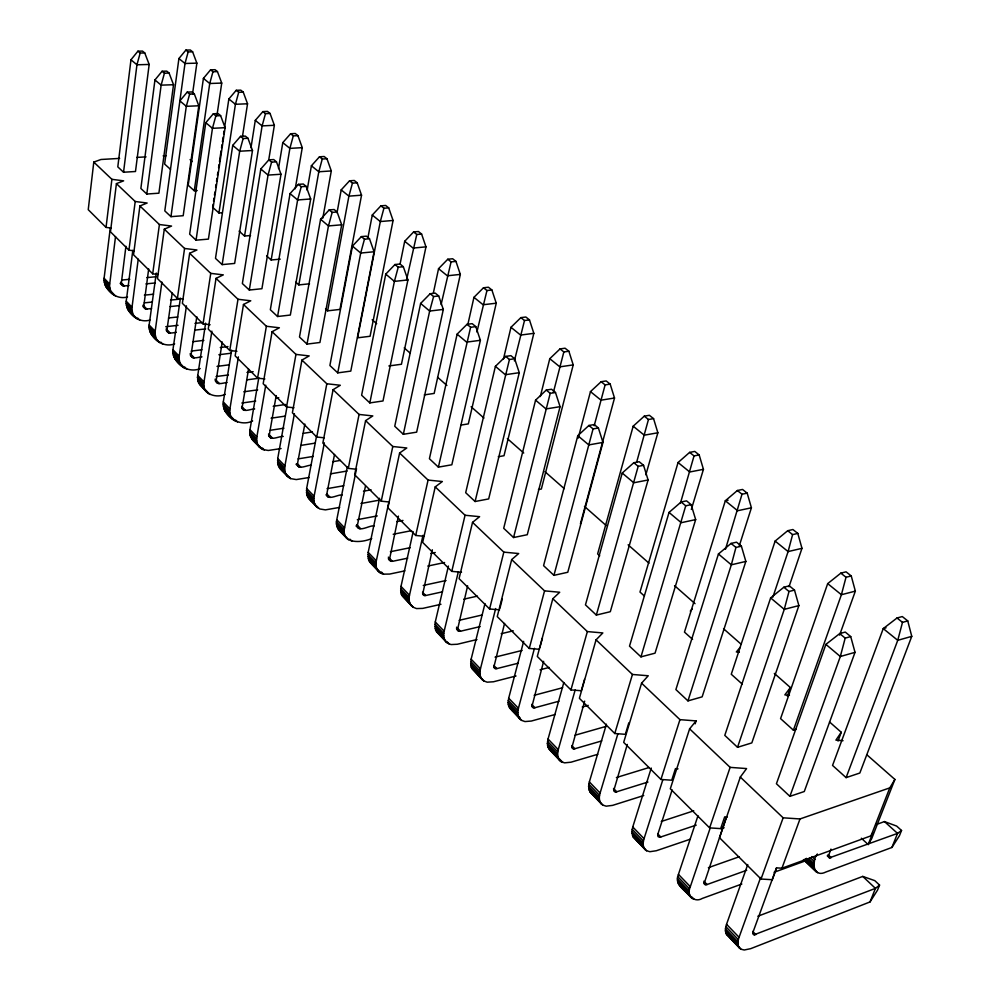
<?xml version="1.0" encoding="UTF-8"?>
<svg xmlns="http://www.w3.org/2000/svg" width="1000" height="1000" viewBox="0 0 1000 1000"><rect width="100%" height="100%" fill="white"/><g stroke="black" fill="none" stroke-linecap="round" stroke-linejoin="round"><path stroke-width="1.5" d="M371.737 538.462C362.225 542.975 340.75 544.562 344.562 527.825L356.512 468.713M741.838 884.025L702.288 898.438C694.25 903.275 685.662 894.812 690.312 886.688L710.225 827.938M404.9 570.862L389.65 574.062L383.475 574.138L380.112 572.762L368.7 560.3L368.188 552.35L379.575 498.275M380.112 572.762C376.225 570.225 375.337 565.05 376.325 560.788L388.875 502.025M757.875 916.225L862.75 876.413L874.8 880.638L879.55 885.088L877.513 890.163L870.025 901.938L750.7 948.662L744.237 950L740.962 949.212L728.512 936.225C724.362 933.812 725.138 928.125 726.538 924.287L747.75 864.538M440.962 604.3L422.738 608.387L416.512 608.575L413.15 607.225L401.4 594.4L401 586.4L413.175 531.663M413.15 607.225C409.225 604.7 408.45 599.462 409.487 595.212L423.013 535.3M740.962 949.212C736.8 946.8 737.663 941.1 739.075 937.288L760.675 877.387M476.962 639.538L457.312 644.262L451.05 644.55L447.675 643.25L435.575 630.037L435.275 621.975L448.425 566.05M447.675 643.25C443.713 640.725 443.062 635.425 444.162 631.2L458.263 572.062M516.038 675.975L493.462 681.775L487.163 682.175L483.8 680.925L471.312 667.312L471.138 659.2L484.975 603.575M304.837 424.05L297.475 463.837C297.55 470.812 307.925 464.65 311.363 465.262M127.55 296.887C116.2 300.55 103.537 289.575 104.1 278.25L110.288 227.975M483.8 680.925C479.8 678.413 479.288 673.037 480.438 668.85L495.65 608.538M114.1 295.238L110.712 291.25L109.488 285.9L115.512 236.588M149.963 320.037C138.463 323.875 125.562 312.675 126.225 301.212L132.825 250.325M136.387 318.488L133 314.488L131.788 309.1L138.238 259.175M555.275 714.45L531.312 721.05L524.975 721.562L521.613 720.375L508.738 706.338L508.088 702.575L508.688 698.175L523.65 641.35M174.65 343.862C162.625 348.575 148.387 337.287 149.15 325.012L156.275 273.025M521.613 720.375C517.575 717.875 517.238 712.438 518.425 708.288L534.45 648.3M159.488 342.587L156.1 338.575L154.925 333.137L161.887 282.075M200.188 368.562C187.675 374.1 172.062 362.8 172.95 349.712L180.4 298.15M183.45 367.587L180.062 363.575L178.925 358.088L186.438 305.875M597.8 754.287L570.988 762.2L564.6 762.85L561.25 761.725L547.962 747.25L547.375 743.475L548.05 739.025L563.812 682.513M203.525 387.812L198.588 382.887L197.475 377.375L205.613 323.15M225.212 394.363C216.125 398.625 201.388 393.975 204.013 381.962L211.875 331.15M561.25 761.725C557.188 759.237 557.025 753.737 558.275 749.638L575.163 689.963M252.638 420.95C239.537 427.587 222.162 416.087 223.3 401.975L231.637 350.175M234.188 420.513C230.475 417.987 229.175 413.113 229.925 408.85L238.4 356.887M442.463 591.825L425.712 595.513L423.8 595.413L422.663 594.263L432.337 549.812M643.725 795.537L612.6 805.375L606.188 806.175L602.85 805.125L589.837 791.712L588.6 786.388L589.362 781.912L606.425 724.2M281.062 448.562L268.263 450.475L262.625 449.425L252.825 440.25L250.188 435.613L249.988 429.663L258.712 378.237M261.062 448.55C257.312 446.012 256.075 441.087 256.875 436.812L265.75 385.225M602.85 805.125C598.75 802.65 598.8 797.1 600.1 793.05L617.913 733.688M309.037 477.525L296.262 479.575L290.587 478.587L280.5 469.137L277.887 464.487L277.738 458.475L287.062 406.413M119.637 158.4L100.988 159.488L93.787 162.1L88.238 209.688L106.037 227.4L111.3 228.05M289.012 477.725C285.238 475.188 284.062 470.2 284.913 465.925L294.4 413.7M875.837 824.688L884.475 821.575L896.65 826.075L901.538 830.475L899.438 835.725L891.912 847.463L825.812 872.05C813.325 878.288 810.95 861.338 817.362 854.013M106.037 227.4L111.888 179.325L93.787 162.1M130.975 59.775L117.8 166.875L123.537 172.237L135.488 171.5L149.175 64.45L144.75 52.95L142.5 51.087L137.912 51.2L130.975 59.775L136.938 64.787L149.175 64.45M111.888 179.325L123.637 180.85L116.412 183.625L110.475 231.812L128.938 250.175L134.288 250.837M690.212 839.237L656.312 850.738L649.875 851.7L646.55 850.725L633.05 836.787L631.912 831.475L632.762 826.963L651.25 768.062M123.537 172.237L136.938 64.787L140.162 53.062L137.912 51.2M339.688 507.4L325.425 509.875L319.7 508.95L309.325 499.212L306.725 494.538L306.65 488.475L316.425 436.763M318.125 508.088C314.312 505.55 313.225 500.5 314.113 496.225L324.35 442.837M125.925 246.262L121.263 283.725L123.5 285.988L129.025 285.562M504.55 623.438L493.8 667.425L494.938 668.562L496.863 668.6L517.987 663.263M646.55 850.725C642.425 848.263 642.725 842.663 644.05 838.675L662.875 779.613M128.938 250.175L135.2 201.5L116.412 183.625M154.95 79.95L140.863 188.475L146.812 194.037L158.9 193.188L173.525 84.725L169.075 73.05L166.737 71.125L162.087 71.263L154.95 79.95L161.137 85.15L173.525 84.725M135.2 201.5L147.15 203.025L139.9 205.963L133.537 254.762L152.7 273.825L158.138 274.488M146.812 194.037L161.137 85.15L164.425 73.2L162.087 71.263M148.688 268.888L143.7 306.8L145.95 309.062L151.525 308.587M192.575 93.725L196.863 63.15L192.613 51.825L190.325 50L185.875 50.1L178.912 58.55L164.638 164.075L170.487 169.35M348.475 539.75C343.575 534.1 334.188 528.713 336.775 519.738L347.325 466.85M152.7 273.825L159.412 224.525L139.9 205.963M159.412 224.525L171.562 226.062L164.288 229.175L157.487 278.587L177.4 298.387L182.925 299.05M170.963 216.663L186.3 106.312L189.638 94.125L187.213 92.112L179.862 100.9L186.3 106.312L198.812 105.787L183.188 215.712L170.963 216.663L164.8 210.888L185 63.475L188.162 51.938L185.875 50.1M172.188 293.113L166.975 329.787C166.663 334.812 173.625 332.6 176.325 332.287M217 115.138L221.725 83.075L217.45 71.6L215.075 69.7L210.575 69.837L203.412 78.388L188.2 185.287L194.275 190.763L197.2 190.562M177.4 298.387L184.575 248.463L164.288 229.175M194.275 190.763L209.737 83.5L212.95 71.737L210.575 69.837M205.775 122.7L189.65 234.163L196.062 240.175L208.425 239.112L225.113 127.688L220.613 115.662L218.088 113.575L213.337 113.787L205.775 122.7L212.463 128.325L225.113 127.688M184.575 248.463L196.925 249.988L189.65 253.287L182.375 303.337L203.062 323.925L210.1 324.738M692.525 898.688C687.275 891.525 673.4 885.375 678.438 874.362L697.975 815.763M196.062 240.175L212.463 128.325L215.863 115.887L213.337 113.787M213.1 204.25L212.638 207.3L218.938 212.975L221.9 212.75M213.55 201.2L214.013 198.15M214.462 195.1L214.925 192.037M215.613 187.463L216.062 184.412M216.525 181.363L216.975 178.312M217.438 175.263L217.887 172.213M218.575 167.638L219.037 164.575M219.488 161.525L221.088 150.85M221.55 147.8L222 144.75M222.463 141.7L223.15 137.113M223.6 134.062L224.062 131.012M224.513 127.963L228.85 98.975L236.225 90.312L240.775 90.15L243.25 92.125L247.537 103.775L242.575 135.8M196.8 316.688L191.112 354.588C190.963 360.288 199.037 356.825 201.975 356.85M218.938 212.975L235.425 104.288L238.7 92.3L236.225 90.312M203.062 323.925L210.75 273.363L189.65 253.287M232.725 145.375L215.487 258.363L222.162 264.613L234.65 263.425L252.488 150.488L247.963 138.275L245.338 136.1L240.538 136.35L232.725 145.375L239.688 151.225L252.488 150.488M210.75 273.363L223.312 274.875L216.025 278.375L208.238 329.075L229.762 350.5L236.912 351.3M222.162 264.613L239.688 151.225L243.162 138.537L240.538 136.35M250.975 147.812L255.287 120.375L262.887 111.613L267.475 111.4L270.062 113.45L274.363 125.288L268.663 160.338M222.237 341.975L216.188 380.337C215.975 386.062 224.1 382.55 227.013 382.525M250.538 235.525L244.562 236.038L262.113 125.9L265.462 113.663L262.887 111.613M229.762 350.5L237.987 299.262L216.025 278.375M260.8 168.988L242.362 283.538L249.312 290.038L261.925 288.712L280.988 174.237L276.45 161.825L273.712 159.562L268.85 159.863L260.8 168.988L268.05 175.087L280.988 174.237M237.987 299.262L250.763 300.788L243.475 304.488L235.15 355.85L257.575 378.15L264.85 378.963M601.763 740.925L574.862 748.725L572.925 748.775L571.825 747.663L584.65 701.137M249.312 290.038L268.05 175.087L271.588 162.125L268.85 159.863M278.5 168.538L282.787 142.625L290.613 133.75L295.262 133.5L297.938 135.638L302.262 147.662L295.238 188.787M248.562 369.025L242.225 407.088C242.2 413.462 251.475 408.625 254.675 408.963M280.238 259.137L271.175 260L289.887 148.375L293.288 135.887L290.613 133.75M257.575 378.15L266.363 326.262L243.475 304.488M290.05 193.6L270.338 309.738L277.575 316.512L290.338 315.05L310.7 198.975L306.15 186.375L303.288 184.013L298.375 184.363L290.05 193.6L297.625 199.963L310.7 198.975M266.363 326.262L279.375 327.775L272.087 331.7L263.175 383.738L286.537 406.975L293.95 407.775M277.575 316.512L297.625 199.963L301.238 186.725L298.375 184.363M307.15 190.162L311.4 165.787L319.475 156.8L324.162 156.512L326.962 158.737L331.3 170.938L322.812 218.15M276.2 395.6L269.3 434.9C269.45 441.838 279.762 435.775 283.238 436.45M309.525 283.788L298.837 284.913L318.8 171.762L322.262 159.025L319.475 156.8M286.537 406.975L295.95 354.4L272.087 331.7M320.575 219.275L299.488 337.038L307.025 344.1L319.925 342.488L341.7 224.8L337.125 211.988L334.137 209.525L329.188 209.913L320.575 219.275L328.475 225.925L341.7 224.8M295.95 354.4L309.188 355.913L301.925 360.075L292.387 412.788L316.75 437.025L324.288 437.825M307.025 344.1L328.475 225.925L332.163 212.387L329.188 209.913M337.025 212.763L341.2 189.9L349.55 180.812L354.275 180.475L357.188 182.787L361.538 195.188L339.963 309.413L327.638 310.837L325.525 308.938M327.638 310.837L348.913 196.137L352.45 183.125L349.55 180.812M352.45 246.1L329.888 365.513L337.75 372.875L350.788 371.1L374.075 251.762L369.487 238.738L366.362 236.163L361.35 236.612L352.45 246.1L360.712 253.038L374.075 251.762M316.75 437.025L326.825 383.762L301.925 360.075M326.825 383.762L340.312 385.262L333.062 389.7L322.85 443.1L348.288 468.4L355.962 469.188M337.75 372.875L360.712 253.038L364.462 239.2L361.35 236.612M367.875 237.925L372.275 215.05L380.887 205.837L385.675 205.463L388.713 207.875L393.075 220.463L370.075 336.262L357.612 337.825L380.312 221.55L383.925 208.263L380.887 205.837M334.525 454.462L326.812 493.975C327.05 501.488 338.45 494.075 342.163 495M385.763 274.125L361.613 395.225L369.825 402.912L383 400.962L407.912 279.938L403.312 266.7L400.05 264.012L394.988 264.525L385.763 274.125L394.4 281.388L407.912 279.938M348.288 468.4L359.075 414.438L333.062 389.7M359.075 414.438L372.812 415.925L365.588 420.637L354.663 474.738L381.238 501.188L389.288 501.987M369.825 402.912L394.4 281.388L398.237 267.225L394.988 264.525M696.237 825.113L660.775 836.975L658.15 836.712L657.887 834.075L672.113 789.95M400.05 264.175L404.7 241.287L413.6 231.962L418.438 231.525L421.6 234.05L425.962 246.85L401.45 364.25L388.862 365.962M406.562 279.812L416.763 234.488L413.6 231.962M365.462 486.125L357.388 525.388C357.788 533.4 370.213 524.738 374.188 525.962M420.625 303.438L394.75 426.262L403.338 434.3L416.65 432.15L443.312 309.425L438.7 295.963L435.288 293.15L430.175 293.725L420.625 303.438L429.663 311.05L443.312 309.425M381.238 501.188L392.788 446.512L365.588 420.637M433.338 293.125L438.55 268.688L447.775 259.25L452.65 258.75L455.962 261.388L460.325 274.4L434.162 393.425L424.288 394.888M403.338 434.3L429.663 311.05L433.587 296.55L430.175 293.725M392.788 446.512L406.788 447.987L399.613 453L387.9 507.812L415.7 535.462L423.9 536.25M441.1 304.538L451.075 261.887L447.775 259.25M398.413 516.125L389.387 560.037L392.425 561.325L407.725 558.175M457.125 334.15L429.412 458.725L438.387 467.137L451.838 464.775L480.387 340.3L475.788 326.625L472.2 323.663L467.038 324.312L457.125 334.15L466.6 342.125L480.387 340.3M415.7 535.462L428.075 480.075L399.613 453M467.837 324.513L473.95 297.337L483.488 287.775L488.425 287.225L491.887 289.975L496.25 303.2L468.325 423.888L461.2 425.037M438.387 467.137L470.613 327.275L467.038 324.312M428.075 480.075L442.35 481.538L435.225 486.875L422.663 542.4L451.775 571.362L461.525 572.263M476.9 332.025L486.95 290.538L483.488 287.775M495.4 366.35L465.688 492.7L475.087 501.512L488.675 498.925L519.263 372.688L514.663 358.762L510.913 355.662L505.688 356.388L495.4 366.35L505.337 374.712L519.263 372.688M451.775 571.362L465.05 515.25L435.225 486.875M503.45 359.062L510.975 327.3L520.875 317.625L525.85 317.013L529.475 319.9L533.837 333.338L504.012 455.712L498.263 456.725M475.087 501.512L509.438 359.5L505.688 356.388M465.05 515.25L479.6 516.675L472.537 522.362L459.075 578.625L489.588 608.975L499.538 609.862M514.388 360.875L524.5 320.525L520.875 317.625M467.625 585.812L457.425 630.025L458.562 631.163L460.487 631.225L480.188 626.587M535.575 400.15L503.7 528.3L513.562 537.537L527.275 534.712L560.075 406.675L555.487 392.512L551.538 389.25L546.275 390.062L535.575 400.15L546.013 408.938L560.075 406.675M540.312 396.562L549.775 358.7L560.05 348.913L565.062 348.212L568.875 351.238L573.212 364.9L541.35 489L538.438 489.55M489.588 608.975L503.825 552.137L472.537 522.362M513.562 537.537L550.212 393.338L546.275 390.062M553.375 392.375L563.85 351.938L560.05 348.913M503.825 552.137L518.675 553.538L511.688 559.6L497.25 616.6L529.263 648.45L539.412 649.3M499.888 608.475L502.325 598.837M577.8 435.675L543.575 565.65L553.938 575.35L567.775 572.263L602.962 442.4L598.4 427.987L594.25 424.562L588.925 425.462L577.8 435.675L588.775 444.913L602.962 442.4M578.2 438.113L590.462 391.625L601.138 381.712L606.188 380.938L610.188 384.113L614.513 398.013L580.425 523.85M907.75 620.913L902.487 622.362L897.75 640.325L846.1 777.625L832.55 765.425L883.25 628.6L897.013 618L902.275 616.55L907.75 620.913L911.762 636.35L859.837 773.025L846.1 777.625M529.263 648.45L544.55 590.862L511.688 559.6M789 586.75L801.975 548.325L797.812 533.425L792.6 534.625L788.1 551.587L772.887 597.112M794.5 590.112L789 591.487L784.262 609.362L737.537 747.312L724.788 735.375L770.638 597.9L783.863 587.225L789.35 585.85L794.5 590.112L798.888 605.588L751.825 742.9L737.537 747.312M851.25 575.95L846.012 577.275L841.4 594.725L793.4 730.175L780.575 718.625L827.688 583.625L840.837 573.138L846.075 571.838L851.25 575.95L855.35 591.125L839.6 635.087M850.713 636.587L845.188 638.112L840.325 656.513L789.9 796.35L776.425 783.737L825.888 644.375L839.737 633.587L845.263 632.075L850.713 636.587L855.025 652.337L804.275 791.525L789.9 796.35M553.938 575.35L593.075 428.9L598.4 427.987M594.188 425.763L605.112 384.9L610.188 384.113M645.85 474.812L657.862 432.775L653.562 418.638L648.462 419.513L636.7 462.013M643.562 465.325L638.188 466.337L596.35 615.075L585.462 604.875L622.225 473.05L633.825 462.713L639.188 461.712L643.562 465.325L648.1 479.988L610.312 611.7L596.35 615.075M691.325 509.475L703.438 469.325L699.175 454.938L694.038 455.9L680.387 503.363M691.162 504.675L685.738 505.8L640.962 656.862L629.513 646.137L669.038 512.425L681.137 501.987L686.55 500.863L691.162 504.675L695.662 519.612L655.05 653.175L640.962 656.862M739.188 546.112L751.413 507.788L747.2 493.15L742.013 494.225L725.475 549.237M741.4 546.213L735.938 547.45L731.325 564.825L687.962 700.888L675.888 689.575L718.438 553.987L731.075 543.425L736.525 542.188L741.4 546.213L745.85 561.413L702.15 696.85L687.962 700.888M544.55 590.862L559.7 592.25L552.812 598.725L537.3 656.45L570.938 689.912L581.287 690.738L584.513 679.438M539.788 647.913L542.413 638.138M543.638 661.338L531.9 706.6L533.013 707.725L534.95 707.712L558.962 701.213M653.562 418.638L649.375 415.3L644.275 416.163L633.175 426.2L597.625 553.913L599.725 555.8M570.938 689.912L587.362 631.587L552.812 598.725M587.362 631.587L602.837 632.938L596.05 639.85L579.388 698.312L614.775 733.512L625.35 734.325L628.8 722.887M699.175 454.938L694.775 451.425L689.625 452.388L678.062 462.537L639.987 592.05L644.388 596.013M614.775 733.512L632.438 674.463L596.05 639.85M632.438 674.463L648.238 675.763L641.587 683.162L623.675 742.375L660.938 779.45L671.737 780.212L675.462 768.637L678 768.825M627.288 744.45L613.725 790.763L614.812 791.85L616.763 791.762L647.962 782.038M660.938 779.45L679.95 719.65L641.587 683.162M679.95 719.65L696.087 720.913L689.613 728.838L670.312 788.775L709.625 827.887L720.662 828.612L724.663 816.9L727.262 817.075M695.15 723.825L696.087 720.913M797.812 533.425L792.913 529.525L787.712 530.712L775.125 541.087L731.275 674.25L742.35 684.212M709.625 827.887L730.113 767.362L689.613 728.838M726.312 817.337L704.075 883.688L705.113 884.725L707.075 884.525L746.712 870.275M730.113 767.362L746.6 768.575L740.312 777.075L719.525 837.725L761.038 879.038L772.325 879.725L776.637 867.875L781.95 868.213L871.038 835.812L872.7 833.037L868.188 844.55L861.35 838.225M787.362 696.2L790.387 687.537L774.338 673.413M761.038 879.038L783.138 817.812L740.312 777.075M776.45 867.862L753.1 931.888L752.875 933.875L753.888 934.875L875.438 888.375L879.55 885.088M781.95 868.213L800 818.95L889.788 787.875L894.9 779.438L866.8 754.737M838.012 741.038L841.25 732.262L829.525 721.95M830.938 849.087L828.487 855.837L829.4 857.862L897.537 833.4L901.538 830.475M871.038 835.812L889.788 787.875M894.9 779.438L871.7 838.637L868.188 844.55M870.025 901.938L875.438 888.375L862.75 876.413M891.912 847.463L897.537 833.4L884.475 821.575M841.25 732.262L835.9 740.138L843.037 740.688M790.387 687.537L784.825 694.9L789.438 695.275M740.175 647.35L736.35 651.95L739.362 652.212M690.275 611.138L692.237 608.987M747.2 493.15L742.55 489.45L737.375 490.513L725.325 500.775L684.475 632.112L692.575 639.4M774.062 872.288L804.825 861.087M708.375 867.663L739.163 856.787M721.162 828.737L724.112 827.738M661.275 821.488L693.725 810.825M793.4 730.175L796.137 729.338M616.388 777.537L649.025 767.55M575.062 735.225L606.375 726.3M855.025 652.337L840.325 656.513L825.888 644.375M911.762 636.35L897.75 640.325L883.25 628.6L886.05 627.812M582.238 707.025L588.225 705.375M534.175 695.3L562.638 687.725M540.112 669.775L549.15 667.45M798.888 605.588L784.262 609.362L770.638 597.9M855.35 591.125L841.4 594.725L827.688 583.625M495.062 657.15L522.163 650.425M501.163 633.725L513.25 630.825M745.85 561.413L731.325 564.825L718.438 553.987M801.975 548.325L788.1 551.587L775.125 541.087M459.137 620.325L481.825 615.062M463.75 599.188L477.413 596.112M423.263 585.438L446.05 580.513M695.662 519.612L681.237 522.688L669.038 512.425M751.413 507.788L737.625 510.737L725.325 500.775L728.075 500.2M427.788 566.05L444.575 562.537M430.675 553.462L435.262 552.513M390.375 551.712L410.213 547.7M393.2 534.25L411.587 530.65M648.1 479.988L633.787 482.775L622.225 473.05M703.438 469.325L689.75 471.987L678.062 462.537M396.925 521.6L402.987 520.438M357.325 519.675L377.262 515.913M360.95 503.512L379.162 500.175M363.475 491.188L371.087 489.825M657.862 432.775L644.275 435.188L633.175 426.2M327.038 488.675L343.75 485.737M330.387 473.875L347.163 471.012M332.762 461.688L340.412 460.412M298.025 458.9L313.288 456.4M300.975 445.387L314.762 443.188M614.513 398.013L601.025 400.175L590.462 391.625M550.212 393.338L555.487 392.512M303.212 433.338L312.425 431.912M270.163 430.3L283.95 428.2M271.1 418.2L284.95 416.15M573.212 364.9L559.837 366.85L549.775 358.7M273.188 406.287L285.538 404.5M241.838 403.038L255.688 401.062M275.7 398.212L278.775 397.775M509.438 359.5L514.663 358.762M563.85 351.938L568.875 351.238M243.775 391.788L257.688 389.862M246.875 379.85L259.1 378.212M216.062 376.562L228.425 374.938M246.988 372.475L253.175 371.662M533.837 333.338L520.588 335.075L510.975 327.3M217.025 366.388L229.275 364.812M218.863 354.738L231.15 353.2M470.613 327.275L475.788 326.625M524.5 320.525L529.475 319.9M191.2 351.087L201.912 349.775M220.287 347.525L227.95 346.587M496.25 303.2L483.113 304.75L473.95 297.337M193.113 341.662L203.875 340.363M194.838 330.138L205.637 328.888M165.75 326.712L178.05 325.312M194.975 323.387L202.675 322.512M433.587 296.55L438.7 295.963M486.95 290.538L491.887 289.975M168.512 317.987L177.787 316.95M460.325 274.4L447.325 275.788L438.55 268.688M170.125 306.588L179.438 305.587M144.238 302.875L151.962 302.062M170.525 300.1L179.8 299.125M398.237 267.225L403.312 266.7M451.075 261.887L455.962 261.388M144.388 295.163L153.575 294.212M145.912 283.888L155.113 282.975M122 280.038L129.775 279.275M146.862 277.613L156.2 276.712M425.962 246.85L413.088 248.075L404.7 241.287M364.462 239.2L369.487 238.738M416.763 234.488L421.6 234.05M393.075 220.463L380.312 221.55L372.275 215.05M332.163 212.387L337.125 211.988M383.925 208.263L388.713 207.875M361.538 195.188L348.913 196.137L341.2 189.9M301.238 186.725L306.15 186.375M352.45 183.125L357.188 182.787M331.3 170.938L318.8 171.762L311.4 165.787M271.588 162.125L276.45 161.825M322.262 159.025L326.962 158.737M302.262 147.662L289.887 148.375L282.787 142.625M136.725 157.413L146.05 156.875M163.137 155.887L166.238 155.7M243.162 138.537L247.963 138.275M293.288 135.887L297.938 135.638M274.363 125.288L262.113 125.9L255.287 120.375M215.863 115.887L220.613 115.662M265.462 113.663L270.062 113.45M247.537 103.775L235.425 104.288L228.85 98.975M189.638 94.125L194.338 93.938L198.812 105.787M238.7 92.3L243.25 92.125M187.213 92.112L191.912 91.938L194.338 93.938M221.725 83.075L209.737 83.5L203.412 78.388M164.425 73.2L169.075 73.05M212.95 71.737L217.45 71.6M196.863 63.15L185 63.475L178.912 58.55M140.162 53.062L144.75 52.95M188.162 51.938L192.613 51.825M783.138 817.812L800 818.95M551.075 751.125L552.65 751.85M511.912 710.263L519.95 717.75M438.837 634.025L440.412 634.812M372.013 564.312L381.7 573.587M804.613 860.238L803.45 859.613L816.35 872.038M310.688 500.325L312.25 501.188M281.863 470.262L290.587 478.587M254.188 441.388L262.625 449.425M601.138 381.712L605.112 384.9M644.275 416.163L648.462 419.513M689.625 452.388L694.038 455.9M737.375 490.513L742.013 494.225M787.712 530.712L792.6 534.625M840.837 573.138L846.012 577.275M897.013 618L902.487 622.362M588.925 425.462L593.075 428.9M633.825 462.713L638.188 466.337M681.137 501.987L685.738 505.8M731.075 543.425L735.938 547.45M783.863 587.225L789 591.487M839.737 633.587L845.188 638.112M190.075 159.588L192.3 161.537M372.175 319.738L376.675 323.688M404.225 347.912L410.062 353.062M437.562 377.238L446.887 385.45M471.112 406.75L483.963 418.05M507.337 438.6L523.725 453.025M544.975 471.7L564.263 488.663M584.475 506.438L606.225 525.575M628.125 544.825L648.988 563.175M674.562 585.662L695.037 603.675M723.562 628.763L740.938 644.038M239.1 231.125L244.562 236.038M266.637 255.912L271.175 260M295.812 282.175L298.837 284.913M828.025 854.625L831.275 857.7M828.088 855.888L830.25 857.95M827.237 855.812L829.4 857.862M811.988 856.562L815.238 859.675M810.225 857.625L814.55 861.762M808.688 858.562L814.087 863.75M806.312 858.337L813.875 865.588M805.275 858.975L813.9 867.275M804.463 859.45L814.163 868.775M803.9 859.712L817.513 872.65M120.738 282.225L124.425 286.025M143.05 305.163L146.875 309.088M166.188 328.925L170.15 333M190.188 353.575L194.3 357.8M215.1 379.175L219.375 383.562M241.612 406.4L245.413 410.312M268.538 434.05L272.488 438.125M297.575 463.888L300.663 467.05M326.775 493.875L329.988 497.175M356.637 524.562L360.55 528.575M388.35 557.137L392.425 561.325M422.512 592.225L425.712 595.513M456.525 627.163L460.487 631.225M493.75 665.4L496.863 668.6M531.688 704.375L534.95 707.712M571.8 745.575L574.862 748.725M613.538 788.45L616.763 791.762M657.688 833.8L660.775 836.975M703.825 881.2L707.075 884.525M752.712 931.413L755.837 934.625M120.738 283.15L123.5 285.988M143.075 306.125L145.95 309.062M166.25 329.925L169.213 332.987M190.275 354.625L193.35 357.8M215.212 380.275L218.412 383.562M241.6 407.388L244.45 410.325M268.55 435.1L271.512 438.15M296.588 463.913L299.675 467.088M326.85 495.025L329 497.225M356.613 525.625L359.55 528.638M388.363 558.25L391.425 561.4M422.562 593.413L424.688 595.6M456.488 628.288L459.462 631.337M493.75 666.6L495.825 668.725M531.737 705.638L533.9 707.862M571.775 746.787L573.812 748.9M613.55 789.75L615.7 791.95M657.663 835.088L659.712 837.188M703.85 882.562L706 884.788M752.688 932.763L754.775 934.912M120.15 283.337L122.675 285.725M143.2 306.837L145.113 308.8M166.4 330.688L168.375 332.725M190.45 355.438L192.512 357.55M215.425 381.112L217.562 383.312M241.688 408.125L243.588 410.075M268.675 435.875L270.65 437.912M296.05 464.263L298.8 466.863M325.975 494.812L328.125 497.013M356.025 525.95L358.675 528.425M388.5 559.1L390.538 561.2M456.587 629.125L458.562 631.163M104.1 278.25L109.6 283.962M126.225 301.212L131.925 307.125M149.15 325.012L155.062 331.15M172.95 349.712L179.088 356.075M197.65 375.337L204.013 381.962M223.3 401.975L229.925 408.85M249.988 429.663L256.875 436.812M277.738 458.475L284.913 465.925M306.65 488.475L314.113 496.225M336.775 519.738L344.562 527.825M368.188 552.35L376.325 560.788M401 586.4L409.487 595.212M435.275 621.975L444.162 631.2M471.138 659.2L480.438 668.85M508.688 698.175L518.425 708.288M548.05 739.025L558.275 749.638M589.362 781.912L600.1 793.05M632.762 826.963L644.05 838.675M678.438 874.362L690.312 886.688M726.538 924.287L739.075 937.288M103.987 280.188L109.488 285.9M126.1 303.175L131.788 309.1M149.012 327L154.925 333.137M172.787 351.712L178.925 358.088M197.475 377.375L203.837 383.988M223.113 404.025L229.725 410.913M249.762 431.737L256.65 438.9M277.5 460.575L284.675 468.025M306.388 490.6L313.85 498.363M336.475 521.888L344.263 529.975M367.875 554.525L376 562.962M400.65 588.587L409.137 597.413M434.9 624.2L443.762 633.425M470.725 661.438L480.012 671.1M508.237 700.438L517.962 710.55M547.55 741.312L557.762 751.925M588.825 784.212L599.538 795.362M632.175 829.287L643.45 841.012M677.788 876.7L689.663 889.05M725.837 926.65L738.35 939.663M104.15 282.075L109.637 287.787M126.237 305.075L131.938 311M149.137 328.913L155.05 335.062M172.9 353.65L179.037 360.025M197.575 379.325L203.938 385.95M223.2 406L229.812 412.887M249.838 433.738L256.712 440.9M277.55 462.587L284.713 470.037M306.413 492.625L313.875 500.4M336.488 523.938L344.263 532.038M367.85 556.587L375.975 565.037M400.6 590.675L409.075 599.513M434.812 626.3L443.688 635.538M470.613 663.562L479.888 673.225M508.088 702.575L517.812 712.7M547.375 743.475L557.575 754.087M588.6 786.388L599.312 797.537M631.912 831.475L643.175 843.188M677.475 878.9L689.325 891.237M725.462 928.863L737.962 941.875M137.7 318.087L139.6 320.062M160.75 342.1L162.725 344.15M184.662 367.013L186.713 369.15M235.588 420.062L237.475 422.038M262.4 448L264.363 450.05M349.875 539.138L351.812 541.163M381.45 572.038L383.475 574.138M104.562 283.863L110.05 289.587M126.65 306.875L132.338 312.812M149.537 330.737L155.438 336.887M173.287 355.487L179.412 361.875M197.95 381.175L204.312 387.812M223.562 407.875L230.162 414.762M250.188 435.613L257.062 442.775M277.887 464.487L285.038 471.938M306.725 494.538L314.175 502.312M336.775 525.862L344.55 533.962M368.125 558.525L376.238 566.975M400.85 592.625L409.325 601.462M435.05 628.263L443.9 637.487M470.812 665.537L480.087 675.2M508.263 704.55L517.975 714.675M547.513 745.462L557.7 756.075M588.7 788.375L599.4 799.525M631.962 833.475L643.213 845.188M677.487 880.9L689.325 893.238M725.425 930.863L737.913 943.875M111.037 291.375L115.612 296.15M136.012 317.413L137.912 319.387M178.875 362.1L185 368.488M205.65 390.025L209.887 394.45M231.025 416.488L235.738 421.4M447.3 641.988L449.263 644.038M555.7 755.025L562.812 762.438M691.912 897.05L694.062 899.287M105.225 285.525L110.712 291.25M127.312 308.55L133 314.488M150.2 332.425L156.1 338.575M173.938 357.188L180.062 363.575M198.588 382.887L204.95 389.525M224.188 409.588L230.8 416.488M250.8 437.35L257.675 444.513M278.5 466.225L285.65 473.688M307.325 496.287L314.775 504.062M337.362 527.625L345.138 535.725M368.7 560.3L376.8 568.75M401.4 594.4L409.875 603.237M435.575 630.037L444.425 639.275M471.312 667.312L480.588 676.975M508.738 706.338L518.45 716.462M547.962 747.25L558.138 757.862M589.113 790.163L599.8 801.312M632.35 835.25L643.587 846.975M677.825 882.675L689.65 895.013M725.713 932.625L738.188 945.638M203.038 388.025L208.337 393.55M106.137 287.038L112.762 294.1M128.212 310.075L135.037 317.35M151.1 333.95L158.138 341.45M174.838 358.725L182.1 366.463M199.488 384.438L206.975 392.413M225.087 411.138L232.825 419.387M251.688 438.9L259.7 447.425M279.375 467.788L287.65 476.6M308.2 497.85L316.762 506.975M338.225 529.188L347.113 538.638M369.55 561.862L378.762 571.663M402.238 595.975L411.8 606.138M436.388 631.613L446.337 642.175M472.113 668.888L482.45 679.862M509.513 707.9L520.275 719.338M548.713 748.8L559.938 760.713M589.837 791.712L601.55 804.137M633.05 836.787L645.275 849.762M678.487 884.2L691.275 897.763M726.338 934.125L739.737 948.325"/></g></svg>
